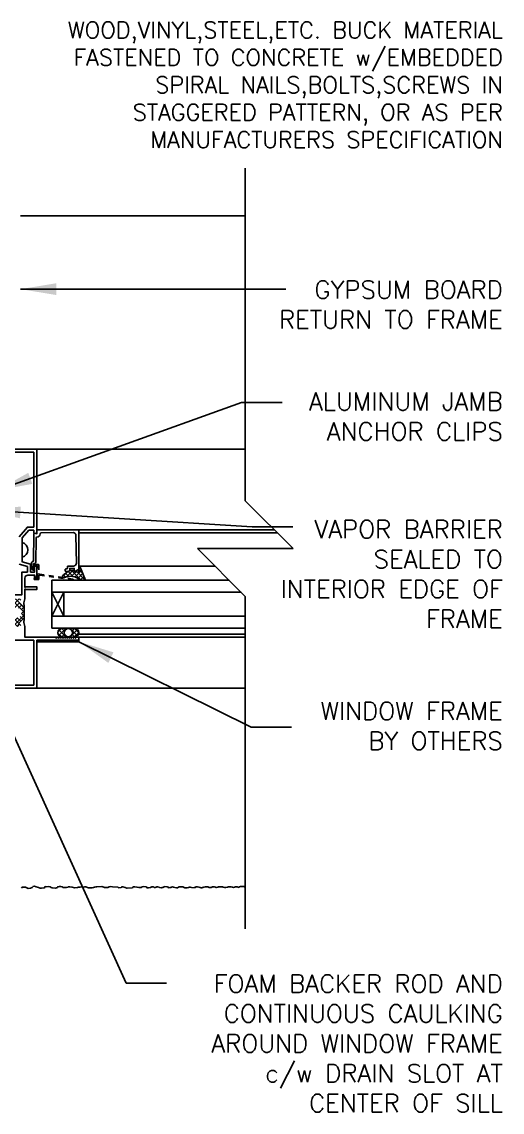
# Model space of a CAD drawing. Header units: inches. Extents: x 2884.7 to 2915.3, y 449.8 to 491.6.
# Drawn here: x 2903.58 to 2913.62, y 468.81 to 491.61 of the extents above; entities that cross this region are included whole.
import ezdxf

# ---------------------------------------------------------------- set-up
doc = ezdxf.new("R2010")
doc.units = ezdxf.units.IN
doc.header["$LTSCALE"] = 0.5
doc.header["$MEASUREMENT"] = 0
doc.linetypes.add('HIDDEN2', pattern=[0.1875, 0.125, -0.0625])
for name, color, linetype in [('HATCH', 12, 'CONTINUOUS'), ('LINE18', 9, 'CONTINUOUS'), ('line25', 2, 'CONTINUOUS'), ('LINE9', 9, 'CONTINUOUS'), ('TEXT', 4, 'CONTINUOUS')]:
    doc.layers.add(name, color=color, linetype=linetype)
doc.styles.add('DIM', font='romans.shx', dxfattribs={"width": 0.7})
doc.styles.get("Standard").update_dxf_attribs({"font": 'romans.shx'})
doc.dimstyles.new('ext_12', dxfattribs={"dimscale": 12, "dimtxt": 0.09375, "dimasz": 0.09375, "dimexe": 0.09375, "dimexo": 0.0625, "dimgap": 0.0625, "dimtad": 1, "dimdec": 1, "dimzin": 3, "dimdsep": 46, "dimlunit": 4, "dimtxsty": 'DIM', "dimcen": 0.09, "dimdle": 0.09375, "dimclrt": 4, "dimadec": 0, "dimazin": 0, "dimtfac": 1, "dimtdec": 1, "dimtmove": 2, "dimatfit": 3, "dimfxl": 0, "dimfrac": 2, "dimtolj": 1, "dimtzin": 0, "dimarcsym": 0})

msp = doc.modelspace()

# ---------------------------------------------------------------- hatches: boundary and pattern name
at = {"layer": 'HATCH'}
h = msp.add_hatch(dxfattribs=at)
h.set_pattern_fill('ANSI37', color=256, scale=0.5, angle=90, style=0)
h.set_pattern_definition([(135, (3424.88555, -2241.709686), (-0.0441941738, -0.0441941738), []), (225, (3424.88555, -2241.709686), (0.0441941738, -0.0441941738), [])])
h.paths.add_polyline_path([(2904.427, 478.933), (2904.674, 478.933, -0.973119), (2904.679, 478.743), (2904.427, 478.743, -1.00028)])
h.paths.add_polyline_path([(2904.55, 478.751, 1), (2904.55, 478.926, 1)], flags=16)
h.paths.add_polyline_path([(2904.768, 480.104), (2904.768, 480.229, -0.392741), (2904.794, 480.21), (2904.905, 479.933), (2904.801, 479.933, 0.314564), (2904.457, 479.987), (2904.431, 479.991), (2904.431, 480.018, -0.149443), (2904.55, 480.12), (2904.55, 480.12, 0.192913), (2904.571, 480.129, -0.089226), (2904.665, 480.143), (2904.669, 480.124, 0.315299), (2904.671, 480.121)])
h.paths.add_polyline_path([(2903.39, 479.466, 0.772598), (2903.375, 479.492, -0.343149), (2903.364, 479.496), (2903.354, 479.512, -0.131652), (2903.353, 479.516), (2903.353, 479.535, -0.414214), (2903.361, 479.543), (2903.55, 479.543, -0.414214), (2903.558, 479.535), (2903.558, 479.516, -0.131652), (2903.557, 479.512), (2903.548, 479.496, -0.343149), (2903.536, 479.492, 0.772598), (2903.522, 479.466), (2903.629, 479.359), (2903.629, 479.153), (2903.522, 479.045, 0.772598), (2903.536, 479.02, -0.343149), (2903.548, 479.015), (2903.557, 478.999, -0.131652), (2903.558, 478.995), (2903.558, 478.976, -0.414214), (2903.55, 478.968), (2903.361, 478.968, -0.414214), (2903.353, 478.976), (2903.353, 478.995, -0.131652), (2903.354, 478.999), (2903.364, 479.015, -0.343149), (2903.375, 479.02, 0.772598), (2903.39, 479.045), (2903.282, 479.153), (2903.282, 479.359)])
h.paths.add_polyline_path([(2903.571, 479.283), (2903.571, 479.228, -0.323848), (2903.529, 479.171, -0.326502), (2903.382, 479.171, -0.323848), (2903.341, 479.228), (2903.341, 479.283, -0.323848), (2903.382, 479.34, -0.326502), (2903.529, 479.34, -0.323848)], flags=16)

# ---------------------------------------------------------------- linework, layer by layer
for p, q in [((2908.246, 487.553), (2903.549, 487.553)), ((2908.246, 482.678), (2903.893, 482.678)), ((2904.768, 480.992), (2908.851, 480.992)), ((2904.768, 480.229), (2907.614, 480.229)), ((2903.629, 479.383), (2903.629, 479.128)), ((2908.246, 478.743), (2903.893, 478.743)), ((2908.246, 478.808), (2904.764, 478.808))]:
    msp.add_line(p, q, dxfattribs=at)
at = {"layer": 'HATCH', "flags": 128}
for points in [[(2904.768, 480.928), (2908.915, 480.928)], [(2903.893, 477.678), (2908.246, 477.678)]]:
    msp.add_lwpolyline(points, dxfattribs=at)
at = {"layer": 'HATCH'}
for points in [[(2904.768, 480.104), (2904.768, 480.229), (2904.771, 480.229, -0.36397), (2904.794, 480.21), (2904.905, 479.933), (2904.801, 479.933, 0.314564), (2904.457, 479.987), (2904.431, 479.991), (2904.431, 480.018, -0.264552), (2904.665, 480.143), (2904.669, 480.124, 0.315299), (2904.671, 480.121)], [(2904.679, 478.743), (2904.427, 478.743, -1), (2904.427, 478.933), (2904.674, 478.933, -0.973119)]]:
    msp.add_lwpolyline(points, format="xyb", close=True, dxfattribs=at)
msp.add_lwpolyline([(2903.568, 473.495), (2903.581, 473.508), (2903.593, 473.518), (2903.628, 473.518), (2903.654, 473.518), (2903.698, 473.494), (2903.709, 473.486), (2903.761, 473.495), (2903.796, 473.511), (2903.813, 473.532), (2903.843, 473.533), (2903.877, 473.523), (2903.924, 473.509), (2903.959, 473.496), (2903.989, 473.495), (2904.042, 473.5), (2904.055, 473.512), (2904.064, 473.529), (2904.097, 473.526), (2904.142, 473.529), (2904.172, 473.525), (2904.19, 473.508), (2904.211, 473.5), (2904.282, 473.498), (2904.32, 473.507), (2904.328, 473.523), (2904.357, 473.529), (2904.391, 473.529), (2904.423, 473.524), (2904.445, 473.51), (2904.489, 473.508), (2904.508, 473.509), (2904.539, 473.519), (2904.549, 473.523), (2904.576, 473.525), (2904.63, 473.513), (2904.68, 473.502), (2904.742, 473.507), (2904.761, 473.514), (2904.796, 473.517), (2904.886, 473.524), (2904.916, 473.525), (2904.948, 473.512), (2904.974, 473.502), (2905.027, 473.501), (2905.048, 473.502), (2905.078, 473.506), (2905.094, 473.514), (2905.125, 473.524), (2905.143, 473.524), (2905.247, 473.532), (2905.288, 473.518), (2905.308, 473.51), (2905.349, 473.508), (2905.377, 473.512), (2905.404, 473.524), (2905.429, 473.527), (2905.472, 473.525), (2905.586, 473.517), (2905.598, 473.502), (2905.652, 473.511), (2905.66, 473.517), (2905.677, 473.524), (2905.688, 473.525), (2905.734, 473.511), (2905.769, 473.497), (2905.777, 473.497), (2905.888, 473.504), (2905.897, 473.516), (2905.902, 473.52), (2905.936, 473.521), (2905.983, 473.517), (2906.02, 473.51), (2906.033, 473.507), (2906.075, 473.512), (2906.093, 473.524), (2906.117, 473.528), (2906.181, 473.526), (2906.192, 473.504), (2906.225, 473.504), (2906.265, 473.511), (2906.295, 473.52), (2906.298, 473.521), (2906.311, 473.523), (2906.328, 473.521), (2906.343, 473.512), (2906.364, 473.51), (2906.382, 473.515), (2906.389, 473.52), (2906.405, 473.525), (2906.419, 473.526), (2906.445, 473.513), (2906.455, 473.509), (2906.489, 473.502), (2906.509, 473.506), (2906.523, 473.508), (2906.55, 473.524), (2906.555, 473.527), (2906.613, 473.523), (2906.636, 473.516), (2906.641, 473.505), (2906.669, 473.507), (2906.689, 473.512), (2906.704, 473.519), (2906.723, 473.522), (2906.75, 473.516), (2906.776, 473.509), (2906.808, 473.505), (2906.833, 473.504), (2906.852, 473.518), (2906.868, 473.52), (2906.942, 473.524), (2906.972, 473.508), (2906.986, 473.501), (2907.035, 473.504), (2907.063, 473.511), (2907.084, 473.517), (2907.096, 473.517), (2907.124, 473.508), (2907.197, 473.503), (2907.199, 473.516), (2907.223, 473.52), (2907.248, 473.52), (2907.278, 473.517), (2907.302, 473.507), (2907.324, 473.5), (2907.34, 473.5), (2907.353, 473.507), (2907.362, 473.512), (2907.379, 473.517), (2907.408, 473.52), (2907.467, 473.526), (2907.482, 473.516), (2907.486, 473.508), (2907.533, 473.508), (2907.547, 473.513), (2907.557, 473.523), (2907.576, 473.524), (2907.597, 473.524), (2907.627, 473.517), (2907.64, 473.511), (2907.648, 473.509), (2907.672, 473.514), (2907.688, 473.521), (2907.729, 473.526), (2907.771, 473.526), (2907.787, 473.519), (2907.815, 473.509), (2907.838, 473.507), (2907.873, 473.516), (2907.894, 473.521), (2907.919, 473.522), (2907.955, 473.521), (2907.981, 473.516), (2908.002, 473.511), (2908.022, 473.513), (2908.043, 473.524), (2908.075, 473.525), (2908.097, 473.515), (2908.113, 473.509), (2908.128, 473.52), (2908.146, 473.527), (2908.172, 473.532), (2908.208, 473.529), (2908.224, 473.528), (2908.23, 473.521), (2908.246, 473.516)], dxfattribs=at)
msp.add_circle((2904.55, 478.838), 0.0875, dxfattribs=at)
at = {"layer": 'LINE18'}
for p, q in [((2904.207, 479.933), (2907.91, 479.933)), ((2904.207, 478.933), (2904.207, 479.933)), ((2908.246, 478.933), (2904.207, 478.933)), ((2904.768, 478.743), (2904.768, 478.65)), ((2904.768, 478.65), (2903.893, 478.65)), ((2903.893, 478.65), (2903.893, 477.693))]:
    msp.add_line(p, q, dxfattribs=at)
for points in [[(2903.522, 479.466), (2903.612, 479.376, 0.713293), (2903.629, 479.384), (2903.62, 479.461), (2903.642, 479.546, 0.065543), (2903.643, 479.553), (2903.643, 479.754), (2903.66, 479.744), (2903.893, 479.744), (2903.893, 479.794), (2903.66, 479.794), (2903.643, 479.784), (2903.643, 479.98, -0.414214), (2903.705, 480.042), (2903.843, 480.042), (2903.843, 479.98), (2903.851, 479.98, 0.325505), (2903.88, 480.001), (2903.893, 480.042), (2903.893, 480.215, 0.414214), (2903.878, 480.23), (2903.858, 480.23, 0.414214), (2903.843, 480.215), (2903.843, 480.107), (2903.76, 480.107), (2903.76, 480.272), (2903.585, 480.319), (2903.585, 480.819), (2903.725, 480.98), (2903.828, 480.98), (2903.828, 480.928, 0.36397), (2903.836, 480.918), (2903.881, 480.91, 0.466308), (2903.893, 480.92), (2903.893, 482.678), (2903.268, 482.678)], [(2903.52, 480.269), (2903.695, 480.222), (2903.695, 480.107), (2903.578, 480.107), (2903.578, 479.633), (2903.326, 479.633, 0.414214)], [(2903.522, 479.045), (2903.612, 479.135, -0.713293), (2903.629, 479.127), (2903.62, 479.05), (2903.642, 478.966, -0.065543), (2903.643, 478.959), (2903.643, 478.743), (2904.278, 478.743), (2904.298, 478.723), (2904.318, 478.743), (2904.338, 478.723), (2904.358, 478.743), (2904.378, 478.723), (2904.398, 478.743), (2904.418, 478.723), (2904.438, 478.743), (2904.458, 478.723), (2904.478, 478.743), (2904.498, 478.723), (2904.518, 478.743), (2904.538, 478.723), (2904.558, 478.743), (2904.578, 478.723), (2904.598, 478.743), (2904.618, 478.723), (2904.638, 478.743), (2904.658, 478.723), (2904.678, 478.743), (2904.698, 478.723), (2904.718, 478.743), (2904.768, 478.743), (2904.768, 478.678), (2903.893, 478.678), (2903.893, 477.678), (2903.268, 477.678)]]:
    msp.add_lwpolyline(points, format="xyb", dxfattribs=at)
msp.add_lwpolyline([(2903.318, 482.613), (2903.828, 482.613), (2903.828, 481.045), (2903.694, 481.045), (2903.52, 480.841)], dxfattribs=at)
msp.add_lwpolyline([(2904.515, 480.17, 0.414214), (2904.53, 480.185), (2904.53, 480.217, -0.414214), (2904.545, 480.232), (2904.656, 480.232, 0.418403), (2904.718, 480.295), (2904.709, 480.872, 0.413933), (2904.648, 480.932), (2903.978, 480.923, 0.407793), (2903.963, 480.908, -0.413876), (2903.892, 480.838, 0.412234), (2903.877, 480.824), (2903.87, 480.305, -0.339454), (2903.859, 480.291), (2903.825, 480.283), (2903.823, 480.175), (2903.828, 480.175, -1), (2903.828, 480.145), (2903.822, 480.145, -0.372719), (2903.792, 480.171), (2903.79, 480.191), (2903.778, 480.277, -0.380036), (2903.816, 480.332), (2903.82, 480.333), (2903.828, 480.901, -0.457705), (2903.846, 480.916), (2903.893, 480.908), (2903.893, 480.992), (2904.768, 480.992), (2904.768, 480.172, -0.267949), (2904.761, 480.159), (2904.697, 480.122, -0.57735), (2904.674, 480.135), (2904.674, 480.182), (2904.58, 480.182), (2904.58, 480.15, -0.414214), (2904.55, 480.12), (2904.496, 480.12, -0.414214), (2904.481, 480.135), (2904.481, 480.155, -0.414214), (2904.496, 480.17)], format="xyb", close=True, dxfattribs=at)
at = {"layer": 'LINE18', "linetype": 'HIDDEN2'}
msp.add_lwpolyline([(2903.908, 479.978), (2903.908, 480.233, 0.414214), (2903.903, 480.238), (2903.848, 480.238, -1), (2903.848, 480.263), (2903.92, 480.263, -0.414214), (2903.933, 480.25), (2903.933, 480.078, 0.370632), (2903.944, 480.065), (2904.646, 479.959, -0.995096), (2904.643, 479.941), (2903.947, 480.039, 0.455835), (2903.933, 480.026), (2903.933, 479.96, -0.414214), (2903.92, 479.948), (2903.848, 479.948, -1), (2903.848, 479.973), (2903.903, 479.973, 0.414214)], format="xyb", close=True, dxfattribs=at)
at = {"layer": 'LINE18'}
for points in [[(2904.207, 479.183), (2904.457, 479.183), (2904.457, 479.683), (2904.207, 479.683)], [(2903.828, 478.678), (2903.333, 478.678), (2903.333, 477.743), (2903.828, 477.743)]]:
    msp.add_lwpolyline(points, close=True, dxfattribs=at)
at = {"layer": 'line25', "color": 12}
for p, q in [((2908.16, 479.683), (2904.207, 479.683)), ((2904.457, 479.183), (2904.207, 479.683)), ((2904.457, 479.683), (2904.207, 479.183)), ((2904.207, 479.183), (2908.246, 479.183))]:
    msp.add_line(p, q, dxfattribs=at)
at = {"layer": 'LINE9'}
for p, q in [((2908.246, 488.553), (2908.246, 481.597)), ((2909.246, 480.597), (2908.246, 481.597)), ((2903.585, 480.723), (2903.585, 480.414)), ((2907.246, 480.597), (2909.246, 480.597)), ((2907.246, 480.597), (2908.246, 479.597)), ((2908.246, 479.597), (2908.246, 472.641))]:
    msp.add_line(p, q, dxfattribs=at)
msp.add_arc((2903.545, 480.569), 0.159, 284.3271, 75.6729, dxfattribs=at)

# ---------------------------------------------------------------- texts
at = {"layer": 'TEXT'}
for s, insert, char_height, width, attachment_point in [('{\\H0.9167x;WOOD,VINYL,STEEL,ETC. BUCK MATERIAL FASTENED TO CONCRETE w/EMBEDDED SPIRAL NAILS,BOLTS,SCREWS IN STAGGERED PATTERN, OR AS PER MANUFACTURERS SPECIFICATION}', (2913.63, 490.296), 0.375, 10.73676, 6), ('GYPSUM BOARD RETURN TO FRAME', (2913.63, 486.2), 0.375, 5.51894, 3), ('ALUMINUM JAMB ANCHOR CLIPS', (2913.63, 483.861), 0.375, 4.59719, 3), ('VAPOR BARRIER SEALED TO INTERIOR EDGE OF FRAME', (2913.63, 481.189), 0.375, 5.38127, 3), (' {\\H0.52083x;WINDOW FRAME BY OTHERS}', (2913.63, 477.388), 0.72, 4.95539, 3), ('{\\H0.52083x;FOAM BACKER ROD AND CONTINUOUS CAULKING AROUND WINDOW FRAME c/w DRAIN SLOT AT CENTER OF SILL} ', (2913.63, 471.685), 0.72, 7.07016, 3)]:
    msp.add_mtext(s, dxfattribs=dict(at, insert=insert, char_height=char_height, width=width, attachment_point=attachment_point))

# ---------------------------------------------------------------- leaders
for points in [[(2903.549, 486.023), (2908.255, 486.023), (2909.098, 486.023)], [(2903.049, 481.812), (2908.171, 483.654), (2909.015, 483.654)], [(2902.799, 481.399), (2908.394, 481.053), (2909.238, 481.053)], [(2904.768, 478.65), (2908.368, 476.862), (2909.211, 476.862)], [(2903.002, 477.581), (2905.755, 471.511), (2906.598, 471.511)]]:
    msp.add_leader(points, dimstyle='ext_12', override={"dimasz": 0.0625, "dimgap": 0.0625, "dimtad": 0}, dxfattribs=at)

doc.saveas('drawing.dxf')
